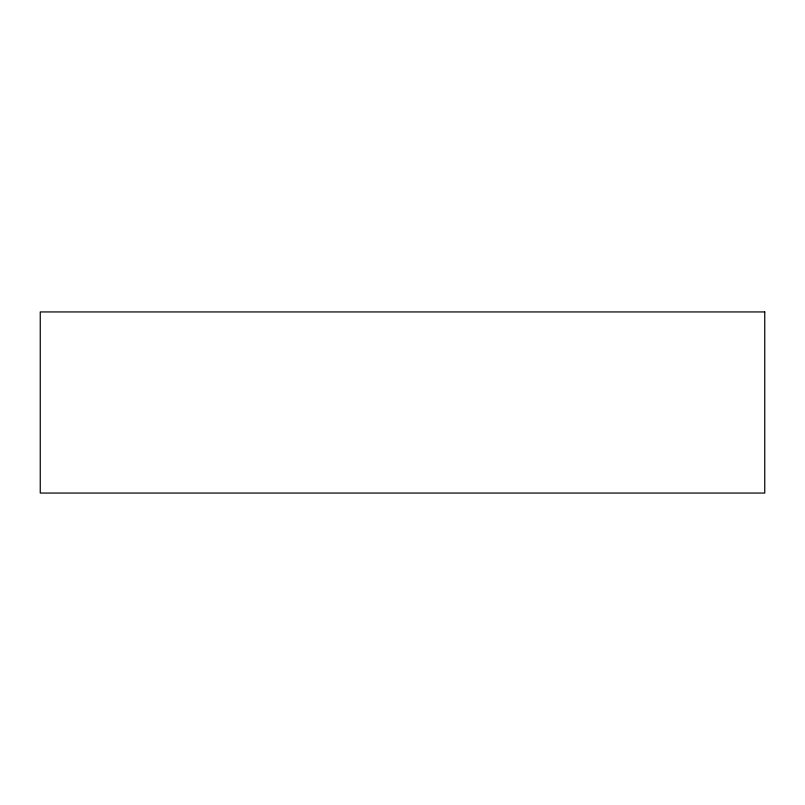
<?xml version="1.0" encoding="UTF-8"?>
<svg xmlns="http://www.w3.org/2000/svg" width="805" height="805" viewBox="0 0 805 805"><rect width="100%" height="100%" fill="white"/><g stroke="black" fill="none" stroke-linecap="round" stroke-linejoin="round"><path stroke-width="1.21" d="M764.75 311.938L40.25 311.938L40.25 493.063L764.75 493.063L764.75 311.938"/></g></svg>
